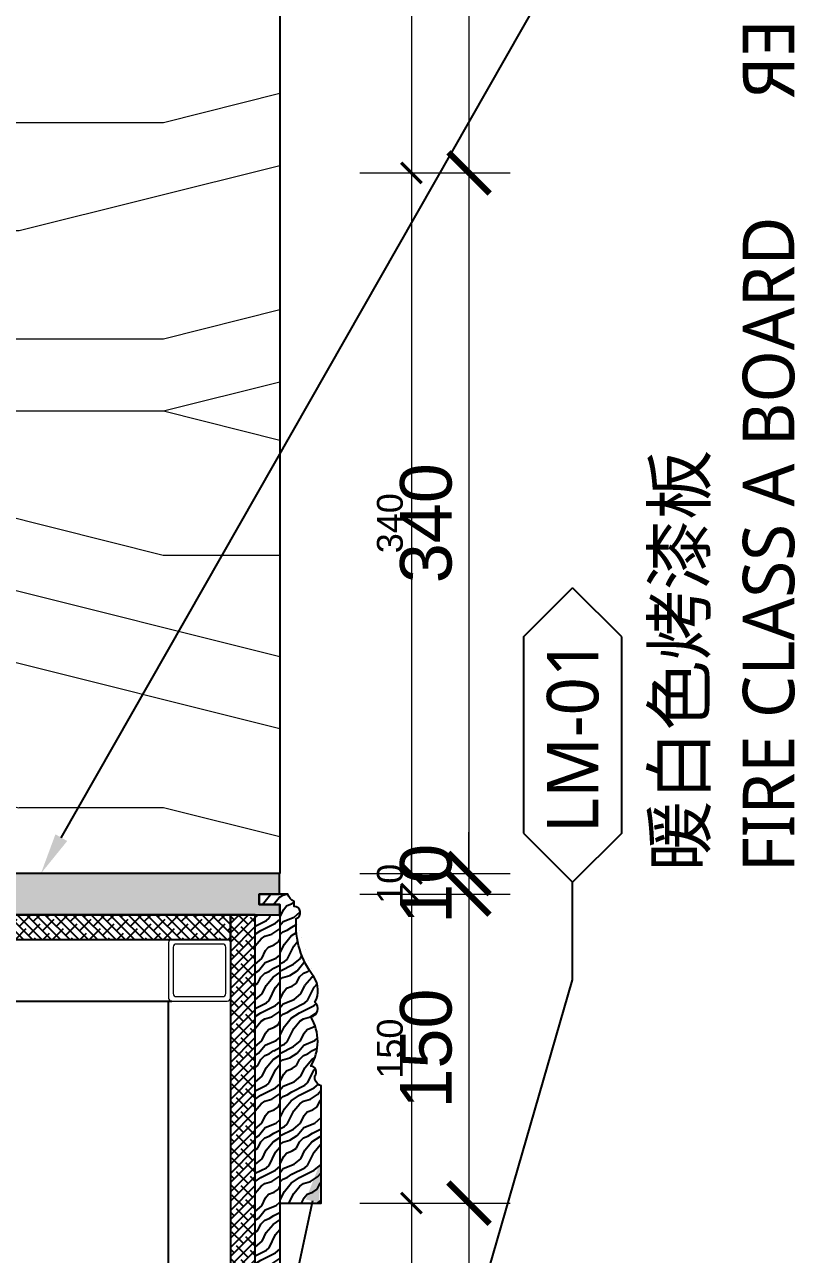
# Model space of a CAD drawing. Header units: millimetres. Extents: x 64682 to 95728, y -1640 to 17847.
# Drawn here: x 80645 to 81026, y 11792 to 12389 of the extents above; entities that cross this region are included whole.
import ezdxf
from ezdxf import colors
from ezdxf.entities.mleader import LeaderData, LeaderLine
from ezdxf.enums import TextEntityAlignment as Align
from ezdxf.math import Vec2, Vec3

# ---------------------------------------------------------------- set-up
doc = ezdxf.new("R2010")
doc.units = ezdxf.units.MM
doc.layers.get('Defpoints').update_dxf_attribs({"color": 250})
for name, color, linetype, lineweight in [('_ACM-A-ANNO-DIMS', 2, 'Continuous', 13), ('_ACM-A-ANNO-DIMS @ 10', 2, 'Continuous', 13), ('_ACM-A-ANNO-DIMS @ 5', 2, 'Continuous', 13), ('_ACM-A-DETL-PATT', 8, 'Continuous', 0), ('_ACM-A-DETL-THIN', 2, 'Continuous', 9), ('_ACM-A-ELVE-HACH', 251, 'Continuous', 9)]:
    doc.layers.add(name, color=color, linetype=linetype, lineweight=lineweight)
for name, color, linetype in [('I-DETL-LW01', 1, 'Continuous'), ('I-DETL-LW02', 2, 'Continuous'), ('I-DETL-LW251', 251, 'Continuous'), ('PE-尺寸标注', 44, 'Continuous'), ('WALL TYPE$0$G-ANNO-NOTE-CH', 7, 'Continuous')]:
    doc.layers.add(name, color=color, linetype=linetype)
doc.styles.add('Arial', font='ARIALUNI.ttf')
doc.styles.add('WALL TYPE$0$Aecom Chinese', font='Microsoft YaHei.ttf')
doc.dimstyles.new('Aec-Arch-M-注释性', dxfattribs={"dimscale": 2, "dimtxt": 2.5, "dimasz": 2, "dimexe": 2, "dimexo": 2, "dimgap": 0.8, "dimtad": 1, "dimdec": 0, "dimrnd": 5, "dimzin": 3, "dimdsep": 46, "dimtxsty": 'Arial', "dimblk": 'WALL TYPE$0$_ArchTick', "dimcen": 2.5, "dimdle": 2, "dimclrd": 256, "dimclrt": 256, "dimazin": 2, "dimtfac": 0.75, "dimtdec": 0, "dimtix": 1, "dimtmove": 2, "dimatfit": 2, "dimfxl": 5, "dimfxlon": 1, "dimtolj": 1, "dimtzin": 0, "dimlwd": -1, "dimarcsym": 0})

# ---------------------------------------------------------------- blocks, each defined once
blk = doc.blocks.new('A$C4abdce61')
at = {"layer": '_ACM-A-DETL-PATT'}
for points in [[(1.5, 0), (28.5, 0, 0.414214), (30, 1.5), (30, 28.5, 0.414214), (28.5, 30), (1.5, 30, 0.414214), (0, 28.5), (0, 1.5, 0.414214)], [(3.75, 2.25), (26.25, 2.25, 0.414214), (27.75, 3.75), (27.75, 26.25, 0.414214), (26.25, 27.75), (3.75, 27.75, 0.414214), (2.25, 26.25), (2.25, 3.75, 0.414214)]]:
    blk.add_lwpolyline(points, format="xyb", close=True, dxfattribs=at)
blk = doc.blocks.new('WALL TYPE$0$_ArchTick')
at = {"color": 0, "linetype": 'ByBlock', "const_width": 0.15}
blk.add_lwpolyline([(-0.5, -0.5), (0.5, 0.5)], dxfattribs=at)
blk = doc.blocks.new('*D138')
at = {"layer": '_ACM-A-ANNO-DIMS', "color": 0, "lineweight": -2, "transparency": 16777216}
for p, q in [((81990.81, 12113.01), (81990.81, 12078.01)), ((82000.82, 12113.01), (82000.82, 12078.01))]:
    blk.add_line(p, q, dxfattribs=at)
at = {"layer": '_ACM-A-ANNO-DIMS', "transparency": 16777216}
for p, q in [((81990.81, 12088.01), (81980.81, 12088.01)), ((82000.82, 12088.01), (81990.81, 12088.01)), ((82000.82, 12088.01), (82010.82, 12088.01))]:
    blk.add_line(p, q, dxfattribs=at)
at = {"layer": 'Defpoints', "color": 0, "transparency": 16777216}
for p in [(81990.81, 12151.86), (82000.82, 12151.86), (81990.81, 12088.01)]:
    blk.add_point(p, dxfattribs=at)
at = {"layer": '_ACM-A-ANNO-DIMS', "transparency": 16777216, "xscale": 10, "yscale": 10, "zscale": 10}
blk.add_blockref('WALL TYPE$0$_ArchTick', (81990.81, 12088.01), dxfattribs=at)
at = {"layer": '_ACM-A-ANNO-DIMS', "transparency": 16777216, "xscale": 10, "yscale": 10, "zscale": 10, "rotation": 180}
blk.add_blockref('WALL TYPE$0$_ArchTick', (82000.82, 12088.01), dxfattribs=at)
at = {"layer": '_ACM-A-ANNO-DIMS', "transparency": 16777216, "insert": (81995.82, 12098.4), "char_height": 12.5, "attachment_point": 5, "style": 'Arial'}
blk.add_mtext('\\A1;10', dxfattribs=at)
blk = doc.blocks.new('*D139')
at = {"layer": '_ACM-A-ANNO-DIMS', "color": 0, "lineweight": -2, "transparency": 16777216}
for p, q in [((81990.81, 12110.09), (81990.81, 12040.09)), ((82000.82, 12110.09), (82000.82, 12040.09))]:
    blk.add_line(p, q, dxfattribs=at)
at = {"layer": '_ACM-A-ANNO-DIMS', "transparency": 16777216}
for p, q in [((81990.81, 12060.09), (81970.81, 12060.09)), ((82000.82, 12060.09), (81990.81, 12060.09)), ((82000.82, 12060.09), (82020.82, 12060.09))]:
    blk.add_line(p, q, dxfattribs=at)
at = {"layer": 'Defpoints', "color": 0, "transparency": 16777216}
for p in [(81990.81, 12151.86), (82000.82, 12151.86), (81990.81, 12060.09)]:
    blk.add_point(p, dxfattribs=at)
at = {"layer": '_ACM-A-ANNO-DIMS', "transparency": 16777216, "xscale": 20, "yscale": 20, "zscale": 20}
blk.add_blockref('WALL TYPE$0$_ArchTick', (81990.81, 12060.09), dxfattribs=at)
at = {"layer": '_ACM-A-ANNO-DIMS', "transparency": 16777216, "xscale": 20, "yscale": 20, "zscale": 20, "rotation": 180}
blk.add_blockref('WALL TYPE$0$_ArchTick', (82000.82, 12060.09), dxfattribs=at)
at = {"layer": '_ACM-A-ANNO-DIMS', "transparency": 16777216, "insert": (81995.82, 12080.86), "char_height": 25, "attachment_point": 5, "style": 'Arial'}
blk.add_mtext('\\A1;10', dxfattribs=at)
blk = doc.blocks.new('*D140')
at = {"layer": '_ACM-A-ANNO-DIMS', "color": 0, "lineweight": -2, "transparency": 16777216}
for p, q in [((81840.82, 12113.01), (81840.82, 12078.01)), ((81990.81, 12113.01), (81990.81, 12078.01))]:
    blk.add_line(p, q, dxfattribs=at)
at = {"layer": '_ACM-A-ANNO-DIMS', "transparency": 16777216}
blk.add_line((82000.81, 12088.01), (81830.82, 12088.01), dxfattribs=at)
at = {"layer": 'Defpoints', "color": 0, "transparency": 16777216}
for p in [(81840.82, 12151.86), (81990.81, 12151.86), (81840.82, 12088.01)]:
    blk.add_point(p, dxfattribs=at)
at = {"layer": '_ACM-A-ANNO-DIMS', "transparency": 16777216, "xscale": 10, "yscale": 10, "zscale": 10, "rotation": 180}
blk.add_blockref('WALL TYPE$0$_ArchTick', (81840.82, 12088.01), dxfattribs=at)
at = {"layer": '_ACM-A-ANNO-DIMS', "transparency": 16777216, "xscale": 10, "yscale": 10, "zscale": 10}
blk.add_blockref('WALL TYPE$0$_ArchTick', (81990.81, 12088.01), dxfattribs=at)
at = {"layer": '_ACM-A-ANNO-DIMS', "transparency": 16777216, "insert": (81915.82, 12098.4), "char_height": 12.5, "attachment_point": 5, "style": 'Arial'}
blk.add_mtext('\\A1;150', dxfattribs=at)
blk = doc.blocks.new('*D141')
at = {"layer": '_ACM-A-ANNO-DIMS', "color": 0, "lineweight": -2, "transparency": 16777216}
for p, q in [((81840.82, 12110.09), (81840.82, 12040.09)), ((81990.81, 12110.09), (81990.81, 12040.09))]:
    blk.add_line(p, q, dxfattribs=at)
at = {"layer": '_ACM-A-ANNO-DIMS', "transparency": 16777216}
blk.add_line((82010.81, 12060.09), (81820.82, 12060.09), dxfattribs=at)
at = {"layer": 'Defpoints', "color": 0, "transparency": 16777216}
for p in [(81840.82, 12151.86), (81990.81, 12151.86), (81840.82, 12060.09)]:
    blk.add_point(p, dxfattribs=at)
at = {"layer": '_ACM-A-ANNO-DIMS', "transparency": 16777216, "xscale": 20, "yscale": 20, "zscale": 20, "rotation": 180}
blk.add_blockref('WALL TYPE$0$_ArchTick', (81840.82, 12060.09), dxfattribs=at)
at = {"layer": '_ACM-A-ANNO-DIMS', "transparency": 16777216, "xscale": 20, "yscale": 20, "zscale": 20}
blk.add_blockref('WALL TYPE$0$_ArchTick', (81990.81, 12060.09), dxfattribs=at)
at = {"layer": '_ACM-A-ANNO-DIMS', "transparency": 16777216, "insert": (81915.82, 12080.86), "char_height": 25, "attachment_point": 5, "style": 'Arial'}
blk.add_mtext('\\A1;150', dxfattribs=at)
blk = doc.blocks.new('*D142')
at = {"layer": '_ACM-A-ANNO-DIMS', "color": 0, "lineweight": -2, "transparency": 16777216}
for p, q in [((81670.82, 12113.01), (81670.82, 12078.01)), ((81840.82, 12113.01), (81840.82, 12078.01))]:
    blk.add_line(p, q, dxfattribs=at)
at = {"layer": '_ACM-A-ANNO-DIMS', "transparency": 16777216}
blk.add_line((81850.82, 12088.01), (81660.82, 12088.01), dxfattribs=at)
at = {"layer": 'Defpoints', "color": 0, "transparency": 16777216}
for p in [(81670.82, 12151.86), (81840.82, 12151.86), (81670.82, 12088.01)]:
    blk.add_point(p, dxfattribs=at)
at = {"layer": '_ACM-A-ANNO-DIMS', "transparency": 16777216, "xscale": 10, "yscale": 10, "zscale": 10, "rotation": 180}
blk.add_blockref('WALL TYPE$0$_ArchTick', (81670.82, 12088.01), dxfattribs=at)
at = {"layer": '_ACM-A-ANNO-DIMS', "transparency": 16777216, "xscale": 10, "yscale": 10, "zscale": 10}
blk.add_blockref('WALL TYPE$0$_ArchTick', (81840.82, 12088.01), dxfattribs=at)
at = {"layer": '_ACM-A-ANNO-DIMS', "transparency": 16777216, "insert": (81755.82, 12098.4), "char_height": 12.5, "attachment_point": 5, "style": 'Arial'}
blk.add_mtext('\\A1;170', dxfattribs=at)
blk = doc.blocks.new('*D143')
at = {"layer": '_ACM-A-ANNO-DIMS', "color": 0, "lineweight": -2, "transparency": 16777216}
for p, q in [((81670.82, 12110.09), (81670.82, 12040.09)), ((81840.82, 12110.09), (81840.82, 12040.09))]:
    blk.add_line(p, q, dxfattribs=at)
at = {"layer": '_ACM-A-ANNO-DIMS', "transparency": 16777216}
blk.add_line((81860.82, 12060.09), (81650.82, 12060.09), dxfattribs=at)
at = {"layer": 'Defpoints', "color": 0, "transparency": 16777216}
for p in [(81670.82, 12151.86), (81840.82, 12151.86), (81670.82, 12060.09)]:
    blk.add_point(p, dxfattribs=at)
at = {"layer": '_ACM-A-ANNO-DIMS', "transparency": 16777216, "xscale": 20, "yscale": 20, "zscale": 20, "rotation": 180}
blk.add_blockref('WALL TYPE$0$_ArchTick', (81670.82, 12060.09), dxfattribs=at)
at = {"layer": '_ACM-A-ANNO-DIMS', "transparency": 16777216, "xscale": 20, "yscale": 20, "zscale": 20}
blk.add_blockref('WALL TYPE$0$_ArchTick', (81840.82, 12060.09), dxfattribs=at)
at = {"layer": '_ACM-A-ANNO-DIMS', "transparency": 16777216, "insert": (81755.82, 12080.86), "char_height": 25, "attachment_point": 5, "style": 'Arial'}
blk.add_mtext('\\A1;170', dxfattribs=at)
blk = doc.blocks.new('WHA12202707')
at = {"transparency": 16777216}
for p, q in [((2.381, 2.381), (0, 0)), ((11.906, 2.381), (2.381, 2.381)), ((11.906, 2.381), (14.287, 0)), ((2.381, -2.381), (0, 0)), ((11.906, -2.381), (14.287, 0)), ((2.381, -2.381), (11.906, -2.381))]:
    blk.add_line(p, q, dxfattribs=at)
at = {"transparency": 16777216, "style": 'WALL TYPE$0$Aecom Chinese'}
blk.add_attdef('英文2', (0.492, -14.583), '', height=2.5, dxfattribs=at)
at = {"layer": 'WALL TYPE$0$G-ANNO-NOTE-CH', "transparency": 16777216, "style": 'WALL TYPE$0$Aecom Chinese'}
blk.add_attdef('编号', text='', height=2.5, dxfattribs=at).set_placement((7.101, 0), align=Align.MIDDLE)
for tag, p in [('中文', (0.538, -5.179)), ('英文', (0.492, -9.507))]:
    blk.add_attdef(tag, text='', height=2.5, dxfattribs=at).set_placement(p, align=Align.MIDDLE_LEFT)
blk = doc.blocks.new('*D156')
at = {"layer": '_ACM-A-ANNO-DIMS', "color": 0, "lineweight": -2, "transparency": 16777216}
for p, q in [((82000.82, 12113.01), (82000.82, 12078.01)), ((82340.82, 12113.01), (82340.82, 12078.01))]:
    blk.add_line(p, q, dxfattribs=at)
at = {"layer": '_ACM-A-ANNO-DIMS', "transparency": 16777216}
blk.add_line((82350.82, 12088.01), (81990.82, 12088.01), dxfattribs=at)
at = {"layer": 'Defpoints', "color": 0, "transparency": 16777216}
for p in [(82000.82, 12151.86), (82340.82, 12151.86), (82000.82, 12088.01)]:
    blk.add_point(p, dxfattribs=at)
at = {"layer": '_ACM-A-ANNO-DIMS', "transparency": 16777216, "xscale": 10, "yscale": 10, "zscale": 10, "rotation": 180}
blk.add_blockref('WALL TYPE$0$_ArchTick', (82000.82, 12088.01), dxfattribs=at)
at = {"layer": '_ACM-A-ANNO-DIMS', "transparency": 16777216, "xscale": 10, "yscale": 10, "zscale": 10}
blk.add_blockref('WALL TYPE$0$_ArchTick', (82340.82, 12088.01), dxfattribs=at)
at = {"layer": '_ACM-A-ANNO-DIMS', "transparency": 16777216, "insert": (82170.82, 12098.4), "char_height": 12.5, "attachment_point": 5, "style": 'Arial'}
blk.add_mtext('\\A1;340', dxfattribs=at)
blk = doc.blocks.new('*D157')
at = {"layer": '_ACM-A-ANNO-DIMS', "color": 0, "lineweight": -2, "transparency": 16777216}
for p, q in [((82000.82, 12110.09), (82000.82, 12040.09)), ((82340.82, 12110.09), (82340.82, 12040.09))]:
    blk.add_line(p, q, dxfattribs=at)
at = {"layer": '_ACM-A-ANNO-DIMS', "transparency": 16777216}
blk.add_line((82360.82, 12060.09), (81980.82, 12060.09), dxfattribs=at)
at = {"layer": 'Defpoints', "color": 0, "transparency": 16777216}
for p in [(82000.82, 12151.86), (82340.82, 12151.86), (82000.82, 12060.09)]:
    blk.add_point(p, dxfattribs=at)
at = {"layer": '_ACM-A-ANNO-DIMS', "transparency": 16777216, "xscale": 20, "yscale": 20, "zscale": 20, "rotation": 180}
blk.add_blockref('WALL TYPE$0$_ArchTick', (82000.82, 12060.09), dxfattribs=at)
at = {"layer": '_ACM-A-ANNO-DIMS', "transparency": 16777216, "xscale": 20, "yscale": 20, "zscale": 20}
blk.add_blockref('WALL TYPE$0$_ArchTick', (82340.82, 12060.09), dxfattribs=at)
at = {"layer": '_ACM-A-ANNO-DIMS', "transparency": 16777216, "insert": (82170.82, 12080.86), "char_height": 25, "attachment_point": 5, "style": 'Arial'}
blk.add_mtext('\\A1;340', dxfattribs=at)
blk = doc.blocks.new('*D158')
at = {"layer": '_ACM-A-ANNO-DIMS', "color": 0, "lineweight": -2, "transparency": 16777216}
for p, q in [((82340.82, 12113.01), (82340.82, 12078.01)), ((83140.82, 12113.01), (83140.82, 12078.01))]:
    blk.add_line(p, q, dxfattribs=at)
at = {"layer": '_ACM-A-ANNO-DIMS', "transparency": 16777216}
blk.add_line((83150.82, 12088.01), (82330.82, 12088.01), dxfattribs=at)
at = {"layer": 'Defpoints', "color": 0, "transparency": 16777216}
for p in [(82340.82, 12151.86), (83140.82, 12151.86), (82340.82, 12088.01)]:
    blk.add_point(p, dxfattribs=at)
at = {"layer": '_ACM-A-ANNO-DIMS', "transparency": 16777216, "xscale": 10, "yscale": 10, "zscale": 10, "rotation": 180}
blk.add_blockref('WALL TYPE$0$_ArchTick', (82340.82, 12088.01), dxfattribs=at)
at = {"layer": '_ACM-A-ANNO-DIMS', "transparency": 16777216, "xscale": 10, "yscale": 10, "zscale": 10}
blk.add_blockref('WALL TYPE$0$_ArchTick', (83140.82, 12088.01), dxfattribs=at)
at = {"layer": '_ACM-A-ANNO-DIMS', "transparency": 16777216, "insert": (82740.82, 12098.4), "char_height": 12.5, "attachment_point": 5, "style": 'Arial'}
blk.add_mtext('\\A1;800', dxfattribs=at)
blk = doc.blocks.new('*D159')
at = {"layer": '_ACM-A-ANNO-DIMS', "color": 0, "lineweight": -2, "transparency": 16777216}
for p, q in [((82340.82, 12110.09), (82340.82, 12040.09)), ((83140.82, 12110.09), (83140.82, 12040.09))]:
    blk.add_line(p, q, dxfattribs=at)
at = {"layer": '_ACM-A-ANNO-DIMS', "transparency": 16777216}
blk.add_line((83160.82, 12060.09), (82320.82, 12060.09), dxfattribs=at)
at = {"layer": 'Defpoints', "color": 0, "transparency": 16777216}
for p in [(82340.82, 12151.86), (83140.82, 12151.86), (82340.82, 12060.09)]:
    blk.add_point(p, dxfattribs=at)
at = {"layer": '_ACM-A-ANNO-DIMS', "transparency": 16777216, "xscale": 20, "yscale": 20, "zscale": 20, "rotation": 180}
blk.add_blockref('WALL TYPE$0$_ArchTick', (82340.82, 12060.09), dxfattribs=at)
at = {"layer": '_ACM-A-ANNO-DIMS', "transparency": 16777216, "xscale": 20, "yscale": 20, "zscale": 20}
blk.add_blockref('WALL TYPE$0$_ArchTick', (83140.82, 12060.09), dxfattribs=at)
at = {"layer": '_ACM-A-ANNO-DIMS', "transparency": 16777216, "insert": (82740.82, 12080.86), "char_height": 25, "attachment_point": 5, "style": 'Arial'}
blk.add_mtext('\\A1;800', dxfattribs=at)
blk = doc.blocks.new('*U370')
at = {"layer": '_ACM-A-ANNO-DIMS @ 10'}
dim = blk.add_linear_dim(base=(-2530, -1471.88), p1=(-2520, -1380.11), p2=(-2530, -1380.11), dimstyle='Aec-Arch-M-注释性', override={"dimscale": 10, "dimzin": 8, "dimtix": 1, "dimtofl": 1, "dimtmove": 2, "dimatfit": 2}, dxfattribs=at)
dim.commit()
dim.dimension.update_dxf_attribs({"geometry": '*D139', "text_midpoint": (-2525, -1451.11), "insert": (-84520.82, -13531.97)})
at = {"layer": '_ACM-A-ANNO-DIMS @ 5'}
dim = blk.add_linear_dim(base=(-2530, -1443.96), p1=(-2520, -1380.11), p2=(-2530, -1380.11), dimstyle='Aec-Arch-M-注释性', override={"dimscale": 5, "dimzin": 8, "dimtix": 1, "dimtofl": 1, "dimtmove": 2, "dimatfit": 2}, dxfattribs=at)
dim.commit()
dim.dimension.update_dxf_attribs({"geometry": '*D138', "text_midpoint": (-2525, -1433.58), "insert": (-84520.82, -13531.97)})
blk = doc.blocks.new('*U371')
at = {"layer": '_ACM-A-ANNO-DIMS @ 10'}
dim = blk.add_linear_dim(base=(-2680, -1471.88), p1=(-2530, -1380.11), p2=(-2680, -1380.11), dimstyle='Aec-Arch-M-注释性', override={"dimscale": 10, "dimzin": 8, "dimtix": 1, "dimtofl": 1, "dimtmove": 2, "dimatfit": 2}, dxfattribs=at)
dim.commit()
dim.dimension.update_dxf_attribs({"geometry": '*D141', "text_midpoint": (-2605, -1451.11), "insert": (-84520.82, -13531.97)})
at = {"layer": '_ACM-A-ANNO-DIMS @ 5'}
dim = blk.add_linear_dim(base=(-2680, -1443.96), p1=(-2530, -1380.11), p2=(-2680, -1380.11), dimstyle='Aec-Arch-M-注释性', override={"dimscale": 5, "dimzin": 8, "dimtix": 1, "dimtofl": 1, "dimtmove": 2, "dimatfit": 2}, dxfattribs=at)
dim.commit()
dim.dimension.update_dxf_attribs({"geometry": '*D140', "text_midpoint": (-2605, -1433.58), "insert": (-84520.82, -13531.97)})
blk = doc.blocks.new('*U372')
at = {"layer": '_ACM-A-ANNO-DIMS @ 10'}
dim = blk.add_linear_dim(base=(-2850, -1471.88), p1=(-2680, -1380.11), p2=(-2850, -1380.11), dimstyle='Aec-Arch-M-注释性', override={"dimscale": 10, "dimzin": 8, "dimtix": 1, "dimtofl": 1, "dimtmove": 2, "dimatfit": 2}, dxfattribs=at)
dim.commit()
dim.dimension.update_dxf_attribs({"geometry": '*D143', "text_midpoint": (-2765, -1451.11), "insert": (-84520.82, -13531.97)})
at = {"layer": '_ACM-A-ANNO-DIMS @ 5'}
dim = blk.add_linear_dim(base=(-2850, -1443.96), p1=(-2680, -1380.11), p2=(-2850, -1380.11), dimstyle='Aec-Arch-M-注释性', override={"dimscale": 5, "dimzin": 8, "dimtix": 1, "dimtofl": 1, "dimtmove": 2, "dimatfit": 2}, dxfattribs=at)
dim.commit()
dim.dimension.update_dxf_attribs({"geometry": '*D142', "text_midpoint": (-2765, -1433.58), "insert": (-84520.82, -13531.97)})
blk = doc.blocks.new('*U379')
at = {"layer": '_ACM-A-ANNO-DIMS @ 10'}
dim = blk.add_linear_dim(base=(-2520, -1471.88), p1=(-2180, -1380.11), p2=(-2520, -1380.11), dimstyle='Aec-Arch-M-注释性', override={"dimscale": 10, "dimzin": 8, "dimtix": 1, "dimtofl": 1, "dimtmove": 2, "dimatfit": 2}, dxfattribs=at)
dim.commit()
dim.dimension.update_dxf_attribs({"geometry": '*D157', "text_midpoint": (-2350, -1451.11), "insert": (-84520.82, -13531.97)})
at = {"layer": '_ACM-A-ANNO-DIMS @ 5'}
dim = blk.add_linear_dim(base=(-2520, -1443.96), p1=(-2180, -1380.11), p2=(-2520, -1380.11), dimstyle='Aec-Arch-M-注释性', override={"dimscale": 5, "dimzin": 8, "dimtix": 1, "dimtofl": 1, "dimtmove": 2, "dimatfit": 2}, dxfattribs=at)
dim.commit()
dim.dimension.update_dxf_attribs({"geometry": '*D156', "text_midpoint": (-2350, -1433.58), "insert": (-84520.82, -13531.97)})
blk = doc.blocks.new('*U380')
at = {"layer": '_ACM-A-ANNO-DIMS @ 10'}
dim = blk.add_linear_dim(base=(-2180, -1471.88), p1=(-1380, -1380.11), p2=(-2180, -1380.11), dimstyle='Aec-Arch-M-注释性', override={"dimscale": 10, "dimzin": 8, "dimtix": 1, "dimtofl": 1, "dimtmove": 2, "dimatfit": 2}, dxfattribs=at)
dim.commit()
dim.dimension.update_dxf_attribs({"geometry": '*D159', "text_midpoint": (-1780, -1451.11), "insert": (-84520.82, -13531.97)})
at = {"layer": '_ACM-A-ANNO-DIMS @ 5'}
dim = blk.add_linear_dim(base=(-2180, -1443.96), p1=(-1380, -1380.11), p2=(-2180, -1380.11), dimstyle='Aec-Arch-M-注释性', override={"dimscale": 5, "dimzin": 8, "dimtix": 1, "dimtofl": 1, "dimtmove": 2, "dimatfit": 2}, dxfattribs=at)
dim.commit()
dim.dimension.update_dxf_attribs({"geometry": '*D158', "text_midpoint": (-1780, -1433.58), "insert": (-84520.82, -13531.97)})
blk = doc.blocks.new('K_1222101499')
at = {"layer": '_ACM-A-ELVE-HACH'}
h = blk.add_hatch(dxfattribs=at)
h.set_pattern_fill('木纹', color=251, scale=34.3137, angle=90, pattern_type=2)
h.set_pattern_definition([(90, (-88231.5, -21141.7), (-699.9995, 4e-14), [140, -209.9998, 70, -279.9998]), (90, (-88249, -20651.7), (-699.9995, 4e-14), [140, -559.9996]), (90, (-88284, -20721.7), (-699.9995, 4e-14), [70, -629.9995]), (90, (-88301.5, -21106.7), (-699.9995, 4e-14), [35, -489.9996, 35, -140]), (90, (-88336.5, -20861.7), (-699.9995, 4e-14), [140, -209.9998, 35, -314.9998]), (90, (-88354, -21036.7), (-699.9995, 4e-14), [105, -594.9996]), (90, (-88371.5, -20861.7), (-699.9995, 4e-14), [210, -489.9996]), (90, (-88389, -21071.7), (-699.9995, 4e-14), [140, -559.9996]), (90, (-88406.5, -20791.7), (-699.9995, 4e-14), [350, -350]), (90, (-88441.5, -21001.7), (-699.9995, 4e-14), [70, -209.9998, 140, -279.9998]), (90, (-88459, -20511.7), (-699.9995, 4e-14), [140, -559.9996]), (90, (-88476.5, -20651.7), (-699.9995, 4e-14), [70, -629.9995]), (90, (-88494, -20791.7), (-699.9995, 4e-14), [70, -629.9995]), (90, (-88511.5, -21141.7), (-699.9995, 4e-14), [140, -559.9996]), (90, (-88529, -20791.7), (-699.9995, 4e-14), [140, -559.9996]), (90, (-88564, -20791.7), (-699.9995, 4e-14), [140, -140, 140, -279.9998]), (90, (-88599, -20931.7), (-699.9995, 4e-14), [70, -349.9997, 140, -140]), (90, (-88616.5, -20791.7), (-699.9995, 4e-14), [210, -489.9996]), (90, (-88651.5, -20791.7), (-699.9995, 4e-14), [140, -559.9996]), (90, (-88669, -21071.7), (-699.9995, 4e-14), [209.9998, -279.9998, 70, -140]), (90, (-88704, -21071.7), (-699.9995, 4e-14), [349.9997, -349.9997]), (90, (-88721.5, -20651.7), (-699.9995, 4e-14), [70, -629.9995]), (90, (-88739, -20861.7), (-699.9995, 4e-14), [140, -559.9996]), (90, (-88756.5, -21001.7), (-699.9995, 4e-14), [70, -279.9998, 70, -279.9998]), (90, (-88774, -21071.7), (-699.9995, 4e-14), [70, -209.9998, 140, -279.9998]), (90, (-88791.5, -20931.7), (-699.9995, 4e-14), [70, -349.9997, 70, -209.9998]), (90, (-88809, -20791.7), (-699.9995, 4e-14), [210, -489.9996]), (90, (-88844, -21071.7), (-699.9995, 4e-14), [140, -559.9996]), (90, (-88861.5, -20721.7), (-699.9995, 4e-14), [70, -629.9995]), (90, (-88879, -20581.7), (-699.9995, 4e-14), [70, -629.9995]), (104.03624, (-88283.98, -20651.69), (-2e-06, 699.99948), [72.1, -2814.0717]), (104.03624, (-88441.48, -20581.69), (-2e-06, 699.99948), [72.1, -2814.0717]), (104.03624, (-88861.48, -20651.69), (-2e-06, 699.99948), [72.1, -2814.0717]), (104.03624, (-88598.98, -20861.69), (-2e-06, 699.99948), [72.1, -2814.0717]), (104.03624, (-88703.98, -20721.69), (-2e-06, 699.99948), [72.1, -2814.0717]), (104.03624, (-88651.48, -20651.69), (-2e-06, 699.99948), [72.1, -2814.0717]), (104.03624, (-88773.98, -21001.69), (-2e-06, 699.99948), [72.1, -2814.0717]), (104.03624, (-88738.98, -20721.69), (-2e-06, 699.99948), [72.1, -2814.0717]), (104.03624, (-88476.48, -20581.69), (-2e-06, 699.99948), [144.2, -2741.972]), (104.03624, (-88528.98, -20651.69), (-2e-06, 699.99948), [144.2, -2741.972]), (104.03624, (-88563.98, -20651.69), (-2e-06, 699.99948), [144.2, -2741.972]), (255.96376, (-88336.49, -20861.69), (0.00013, -699.9996), [72.1, -144.2, 72.1, -2597.7718]), (255.96376, (-88441.48, -21001.69), (-3e-08, -699.99948), [72.1, -2814.0717]), (255.96376, (-88756.48, -21001.69), (-3e-08, -699.99948), [144.2, -2741.972]), (284.03624, (-88248.98, -20651.69), (2e-06, -699.99948), [72.1, -2814.0717]), (75.96376, (-88248.98, -20511.69), (3e-08, 699.99948), [72.1, -2814.0717]), (75.96376, (-88493.98, -20721.69), (3e-08, 699.99948), [72.1, -2814.0717]), (75.96376, (-88616.48, -20581.69), (3e-08, 699.99948), [72.1, -2814.0717]), (75.96376, (-88668.98, -20861.69), (3e-08, 699.99948), [72.1, -2814.0717]), (75.96376, (-88756.48, -20931.69), (3e-08, 699.99948), [72.1, -2814.0717]), (75.96376, (-88791.48, -20861.69), (3e-08, 699.99948), [72.1, -2814.0717]), (75.96376, (-88668.98, -20861.69), (3e-08, 699.99948), [72.1, -2814.0717]), (75.96376, (-88773.98, -20651.69), (3e-08, 699.99948), [288.4, -2597.772]), (75.96376, (-88301.48, -21071.69), (3e-08, 699.99948), [288.4, -2597.772]), (75.96376, (-88353.98, -21001.69), (3e-08, 699.99948), [288.4, -2597.772]), (75.96376, (-88388.99, -20931.69), (-0.00013, 699.9996), [72.1, -144.2, 144.2, -2525.672]), (75.96376, (-88441.48, -20931.69), (-0.00013, 699.9996), [144.2, -144.2, 144.2, -2453.572]), (75.96376, (-88511.48, -21001.69), (3e-08, 699.99948), [288.4, -2597.772]), (75.96376, (-88563.98, -21071.69), (3e-08, 699.99948), [288.4, -2597.772]), (75.96376, (-88598.98, -21071.69), (3e-08, 699.99948), [288.4, -2597.772]), (75.96376, (-88808.98, -20581.69), (3e-08, 699.99948), [72.1, -2814.0717]), (75.96377, (-88878.98, -20511.69), (-0.00013, 699.99948), [144.2, -2741.972]), (75.96377, (-88843.98, -20931.69), (-0.00013, 699.99948), [144.2, -2741.972]), (75.96376, (-88231.49, -21001.69), (-1e-05, 699.99948), [288.4, -2597.772]), (75.96376, (-88721.48, -20581.69), (-1e-05, 699.99948), [216.3, -2669.872]), (75.96376, (-88668.98, -20511.69), (-1e-05, 699.99948), [432.5997, -2453.572])])
h.paths.add_polyline_path([(2330, -1145, -1), (2325, -1145, -1)], flags=16)
h.paths.add_polyline_path([(2670, -1232.5), (-2520, -1232.5), (-2520, -1380.11), (2670, -1380.11), (2670, -1380.11)])
h.paths.add_polyline_path([(-2520, -1217.5), (2670, -1217.5), (2670, -1152.5), (-2520, -1152.5)])
h.paths.add_polyline_path([(-2520, -952.5), (-2180, -952.5), (-2180, -930), (-2520, -930)])
h.paths.add_polyline_path([(-2180, -967.5), (-2520, -967.5), (-2520, -1032.5), (-2180, -1032.5)])
h.paths.add_polyline_path([(1530, -967.5), (-1380, -967.5), (-1380, -1032.5), (1530, -1032.5)])
h.paths.add_polyline_path([(-1380, -952.5), (1530, -952.5), (1530, -930), (-1380, -930)])
h.paths.add_polyline_path([(2670, -1047.5), (2330, -1047.5), (2330, -1070), (2330, -1070), (1530, -1070), (1530, -1047.5), (-1380, -1047.5), (-1380, -1070), (-2180, -1070), (-2180, -1047.5), (-2520, -1047.5), (-2520, -1137.5), (2670, -1137.5)])
h.paths.add_polyline_path([(2330, -952.5), (2670, -952.5), (2670, -930), (2330, -930)])
h.paths.add_polyline_path([(2670, -967.5), (2330, -967.5), (2330, -1032.5), (2670, -1032.5)])
at = {"layer": 'I-DETL-LW251'}
h = blk.add_hatch(dxfattribs=at)
h.set_pattern_fill('ANSI38', color=251, angle=-180)
h.set_pattern_definition([(225, (33721.8452, 10141.3865), (2.24506403, -2.24506403), []), (315, (33721.8452, 10141.3865), (6.7351921, -2.24506403), [7.9375, -4.7625])])
h.paths.add_polyline_path([(-2540, -900), (-2552, -900), (-2552, -1356.11), (-2540, -1356.11)])
h = blk.add_hatch(dxfattribs=at)
h.set_pattern_fill('ANSI38', color=251, angle=-90)
h.set_pattern_definition([(315, (-13787.3857, 34905.732), (2.24506403, 2.24506403), []), (45, (-13787.3857, 34905.732), (2.24506403, 6.7351921), [7.9375, -4.7625])])
h.paths.add_polyline_path([(-2900, -1356.11), (-2900, -1368.11), (-2540, -1368.11), (-2540, -1356.11)])
at = {"layer": 'PE-尺寸标注'}
h = blk.add_hatch(dxfattribs=at)
h.set_pattern_fill('木纹面1', color=251, scale=5, angle=-90, style=0, pattern_type=2)
h.set_pattern_definition([(333.43495, (-72321.426, -13549.907), (-1e-09, -20), [4.6213684, -17.7393114]), (310.601295, (-72304.132, -13536.75), (2e-08, -20), [4.158067, -88.037378]), (310.601295, (-72284.132, -13546.75), (2e-08, -20), [4.158067, -88.037378]), (310.601295, (-72264.132, -13556.75), (-1e-08, -20), [4.158067, -88.037378]), (333.43495, (-72324.221, -13539.76), (-1e-09, -20), [4.237008, -18.123672]), (320.19443, (-72320.431, -13541.655), (8e-10, -20), [2.24049, -75.862006]), (320.19443, (-72300.431, -13551.655), (8e-10, -20), [2.24049, -75.862006]), (320.19443, (-72280.431, -13561.655), (8e-10, -20), [2.24049, -75.862006]), (291.80141, (-72318.71, -13543.089), (-3e-08, -20), [2.868712, -50.982936]), (303.690068, (-72317.645, -13545.753), (-1e-08, -20), [2.521813, -33.5337]), (333.43495, (-72316.246, -13547.851), (-8e-09, -20), [3.3552885, -19.005391]), (315, (-72313.245, -13549.351), (-8e-15, -20), [2.717818, -53.850724]), (315, (-72293.245, -13559.351), (-8e-15, -20), [2.717818, -53.850724]), (291.80141, (-72311.323, -13551.273), (-3e-08, -20), [2.19237, -51.659278]), (333.43495, (-72324.683, -13533.279), (-8e-09, -20), [7.1896, -15.17108]), (320.19443, (-72318.253, -13536.494), (8e-10, -20), [4.573562, -73.528935]), (320.19443, (-72298.253, -13546.494), (8e-10, -20), [4.573562, -73.528935]), (320.19443, (-72278.253, -13556.494), (8e-10, -20), [4.573562, -73.528935]), (303.690068, (-72314.739, -13539.422), (-1e-08, -20), [2.2405595, -33.8149534]), (285.945396, (-72313.496, -13541.2864), (-1.45e-06, -20), [3.5624845, -69.2386145]), (303.690068, (-72312.518, -13544.712), (-1e-08, -20), [4.0929665, -31.962546]), (320.19443, (-72310.247, -13548.117), (8e-10, -20), [5.197338, -72.905159]), (320.19443, (-72290.247, -13558.117), (8e-10, -20), [5.197338, -72.905159]), (320.19443, (-72270.247, -13568.117), (-3e-09, -20), [5.197338, -72.905159]), (291.80141, (-72306.2545, -13551.4446), (-3e-08, -20), [5.7145015, -48.137147]), (320.19443, (-72317.293, -13531.974), (8e-10, -20), [5.214067, -72.88843]), (320.19443, (-72297.293, -13541.974), (8e-10, -20), [5.214067, -72.88843]), (320.19443, (-72277.293, -13551.974), (8e-10, -20), [5.214067, -72.88843]), (303.690068, (-72313.287, -13535.312), (-1e-08, -20), [4.838075, -31.217438]), (296.565051, (-72310.603, -13539.338), (1e-09, -20), [7.98596, -81.456759]), (296.565051, (-72290.603, -13549.338), (1e-09, -20), [7.98596, -81.456759]), (310.601295, (-72307.032, -13546.48), (2e-08, -20), [4.319301, -87.876143]), (310.601295, (-72287.032, -13556.48), (2e-08, -20), [4.319301, -87.876143]), (310.601295, (-72267.032, -13566.48), (2e-08, -20), [4.319301, -87.876143]), (303.690068, (-72310.509, -13533.309), (-1e-08, -20), [2.7357916, -33.319722]), (296.565051, (-72308.991, -13535.585), (8e-09, -20), [7.158076, -82.284643]), (296.565051, (-72288.991, -13545.585), (-8e-08, -20), [7.158076, -82.284643]), (310.601295, (-72305.79, -13541.988), (2e-08, -20), [1.700823, -90.494622]), (310.601295, (-72285.79, -13551.988), (2e-08, -20), [1.700823, -90.494622]), (310.601295, (-72265.79, -13561.988), (2e-08, -20), [1.700823, -90.494622])])
edge = h.paths.add_edge_path()
edge.add_line((-2520, -930), (-2540, -930))
edge.add_line((-2540, -930), (-2540, -1380.11))
edge.add_line((-2540, -1380.11), (-2535, -1380.11))
edge.add_line((-2535, -1380.11), (-2535, -1370.11))
edge.add_line((-2535, -1370.11), (-2530, -1370.11))
edge.add_line((-2530, -1370.11), (-2530, -1380))
edge.add_line((-2530, -1380), (-2520, -1380))
edge.add_line((-2520, -1380), (-2520, -930))
h = blk.add_hatch(dxfattribs=at)
h.set_pattern_fill('木纹面1', color=251, scale=5, angle=-90, style=0, pattern_type=2)
h.set_pattern_definition([(333.43495, (-72321.426, -13800.021), (-1e-09, -20), [4.6213684, -17.7393114]), (310.601295, (-72304.132, -13786.864), (2e-08, -20), [4.158067, -88.037378]), (310.601295, (-72284.132, -13796.864), (2e-08, -20), [4.158067, -88.037378]), (310.601295, (-72264.132, -13806.864), (-1e-08, -20), [4.158067, -88.037378]), (333.43495, (-72324.221, -13789.874), (-1e-09, -20), [4.237008, -18.123672]), (320.19443, (-72320.431, -13791.769), (8e-10, -20), [2.24049, -75.862006]), (320.19443, (-72300.431, -13801.769), (8e-10, -20), [2.24049, -75.862006]), (320.19443, (-72280.431, -13811.769), (8e-10, -20), [2.24049, -75.862006]), (291.80141, (-72318.71, -13793.203), (-3e-08, -20), [2.868712, -50.982936]), (303.690068, (-72317.645, -13795.867), (-1e-08, -20), [2.521813, -33.5337]), (333.43495, (-72316.246, -13797.965), (-8e-09, -20), [3.3552885, -19.005391]), (315, (-72313.245, -13799.465), (-8e-15, -20), [2.717818, -53.850724]), (315, (-72293.245, -13809.465), (-8e-15, -20), [2.717818, -53.850724]), (291.80141, (-72311.323, -13801.387), (-3e-08, -20), [2.19237, -51.659278]), (333.43495, (-72324.683, -13783.393), (-8e-09, -20), [7.1896, -15.17108]), (320.19443, (-72318.253, -13786.608), (8e-10, -20), [4.573562, -73.528935]), (320.19443, (-72298.253, -13796.608), (8e-10, -20), [4.573562, -73.528935]), (320.19443, (-72278.253, -13806.608), (8e-10, -20), [4.573562, -73.528935]), (303.690068, (-72314.739, -13789.536), (-1e-08, -20), [2.2405595, -33.8149534]), (285.945396, (-72313.496, -13791.4003), (-1.45e-06, -20), [3.5624845, -69.2386145]), (303.690068, (-72312.518, -13794.826), (-1e-08, -20), [4.0929665, -31.962546]), (320.19443, (-72310.247, -13798.231), (8e-10, -20), [5.197338, -72.905159]), (320.19443, (-72290.247, -13808.231), (8e-10, -20), [5.197338, -72.905159]), (320.19443, (-72270.247, -13818.231), (-3e-09, -20), [5.197338, -72.905159]), (291.80141, (-72306.2545, -13801.5585), (-3e-08, -20), [5.7145015, -48.137147]), (320.19443, (-72317.293, -13782.088), (8e-10, -20), [5.214067, -72.88843]), (320.19443, (-72297.293, -13792.088), (8e-10, -20), [5.214067, -72.88843]), (320.19443, (-72277.293, -13802.088), (8e-10, -20), [5.214067, -72.88843]), (303.690068, (-72313.287, -13785.426), (-1e-08, -20), [4.838075, -31.217438]), (296.565051, (-72310.603, -13789.452), (1e-09, -20), [7.98596, -81.456759]), (296.565051, (-72290.603, -13799.452), (1e-09, -20), [7.98596, -81.456759]), (310.601295, (-72307.032, -13796.594), (2e-08, -20), [4.319301, -87.876143]), (310.601295, (-72287.032, -13806.594), (2e-08, -20), [4.319301, -87.876143]), (310.601295, (-72267.032, -13816.594), (2e-08, -20), [4.319301, -87.876143]), (303.690068, (-72310.509, -13783.423), (-1e-08, -20), [2.7357916, -33.319722]), (296.565051, (-72308.991, -13785.699), (8e-09, -20), [7.158076, -82.284643]), (296.565051, (-72288.991, -13795.699), (-8e-08, -20), [7.158076, -82.284643]), (310.601295, (-72305.79, -13792.101), (2e-08, -20), [1.700823, -90.494622]), (310.601295, (-72285.79, -13802.101), (2e-08, -20), [1.700823, -90.494622]), (310.601295, (-72265.79, -13812.101), (2e-08, -20), [1.700823, -90.494622])])
h.paths.add_polyline_path([(-2540, -1380.11), (-2849.94, -1380.11), (-2849.94, -1368.11), (-2540, -1368.11)])
h = blk.add_hatch(dxfattribs=at)
h.set_pattern_fill('木纹面1', color=251, scale=5, angle=-90, style=0, pattern_type=2)
h.set_pattern_definition([(333.43495, (-41981.415, -13788.775), (-1e-09, -20), [4.621368, -17.739311]), (310.601295, (-41964.121, -13775.618), (2e-08, -20), [4.158067, -88.037378]), (310.601295, (-41944.121, -13785.618), (2e-08, -20), [4.158067, -88.037378]), (310.601295, (-41924.121, -13795.618), (-1e-08, -20), [4.158067, -88.037378]), (333.43495, (-41984.21, -13778.628), (-1e-09, -20), [4.237008, -18.123672]), (320.19443, (-41980.42, -13780.523), (8e-10, -20), [2.24049, -75.862006]), (320.19443, (-41960.42, -13790.523), (8e-10, -20), [2.24049, -75.862006]), (320.19443, (-41940.42, -13800.523), (8e-10, -20), [2.24049, -75.862006]), (291.80141, (-41978.699, -13781.957), (-3e-08, -20), [2.868712, -50.982936]), (303.690068, (-41977.633, -13784.62), (-1e-08, -20), [2.521813, -33.5337]), (333.43495, (-41976.235, -13786.719), (-8e-09, -20), [3.3552885, -19.005391]), (315, (-41973.233, -13788.219), (-8e-15, -20), [2.717818, -53.850724]), (315, (-41953.233, -13798.219), (-8e-15, -20), [2.717818, -53.850724]), (291.80141, (-41971.312, -13790.141), (-3e-08, -20), [2.19237, -51.659278]), (333.43495, (-41984.672, -13772.147), (-8e-09, -20), [7.1896, -15.17108]), (320.19443, (-41978.241, -13775.362), (8e-10, -20), [4.573562, -73.528935]), (320.19443, (-41958.241, -13785.362), (8e-10, -20), [4.573562, -73.528935]), (320.19443, (-41938.241, -13795.362), (8e-10, -20), [4.573562, -73.528935]), (303.690068, (-41974.728, -13778.29), (-1e-08, -20), [2.2405595, -33.814953]), (285.945396, (-41973.485, -13780.154), (-1.45e-06, -20), [3.5624845, -69.238614]), (303.690068, (-41972.506, -13783.58), (-1e-08, -20), [4.0929665, -31.962546]), (320.19443, (-41970.236, -13786.985), (8e-10, -20), [5.197338, -72.90516]), (320.19443, (-41950.236, -13796.985), (8e-10, -20), [5.197338, -72.90516]), (320.19443, (-41930.236, -13806.985), (-3e-09, -20), [5.197338, -72.90516]), (291.80141, (-41966.243, -13790.312), (-3e-08, -20), [5.7145015, -48.137147]), (320.19443, (-41977.281, -13770.842), (8e-10, -20), [5.214067, -72.88843]), (320.19443, (-41957.281, -13780.842), (8e-10, -20), [5.214067, -72.88843]), (320.19443, (-41937.281, -13790.842), (8e-10, -20), [5.214067, -72.88843]), (303.690068, (-41973.276, -13774.18), (-1e-08, -20), [4.838075, -31.217438]), (296.56505, (-41970.592, -13778.205), (1e-09, -20), [7.98596, -81.456759]), (296.56505, (-41950.592, -13788.205), (1e-09, -20), [7.98596, -81.456759]), (310.601295, (-41967.02, -13785.348), (2e-08, -20), [4.3193, -87.876143]), (310.601295, (-41947.02, -13795.348), (2e-08, -20), [4.3193, -87.876143]), (310.601295, (-41927.02, -13805.348), (2e-08, -20), [4.3193, -87.876143]), (303.690068, (-41970.497, -13772.177), (-1e-08, -20), [2.735792, -33.319722]), (296.56505, (-41968.98, -13774.453), (8e-09, -20), [7.158076, -82.284643]), (296.56505, (-41948.98, -13784.453), (-8e-08, -20), [7.158076, -82.284643]), (310.601295, (-41965.779, -13780.855), (2e-08, -20), [1.700823, -90.494622]), (310.601295, (-41945.779, -13790.855), (2e-08, -20), [1.700823, -90.494622]), (310.601295, (-41925.779, -13800.855), (2e-08, -20), [1.700823, -90.494622])])
edge = h.paths.add_edge_path()
edge.add_line((-2535, -1380.11), (-2680, -1380.11))
edge.add_line((-2680, -1380.11), (-2680, -1400.11))
edge.add_line((-2680, -1400.11), (-2622.99, -1400.11))
edge.add_arc((-2618.9, -1401.31), 4.26, 80.88608, 163.76262, ccw=False)
edge.add_arc((-2616.33, -1394.92), 2.88, 228.98642, 356.75998)
edge.add_arc((-2601.53, -1375.85), 22.63, 238.20283, 301.79468)
edge.add_arc((-2585.57, -1394.42), 4.1, 189.38452, 319.2343)
edge.add_arc((-2576.68, -1386.84), 11.77, 240.59744, 303.67141)
edge.add_arc((-2544.9, -1428.94), 41.01, 85.84042, 128.01523, ccw=False)
edge.add_arc((-2539.04, -1386.96), 3.08, 200.57501, 358.58134)
edge.add_line((-2535.96, -1387.04), (-2533.58, -1387.04))
edge.add_arc((-2529.11, -1388.71), 4.77, 100.76456, 159.54358, ccw=False)
edge.add_line((-2530, -1384.02), (-2530, -1370.11))
edge.add_line((-2530, -1370.11), (-2535, -1370.11))
edge.add_line((-2535, -1370.11), (-2535, -1380.11))
at = {"layer": 'I-DETL-LW01'}
for p, q in [((-2582, -908.5), (-2582, -1327.61)), ((-2870, -1326.11), (-2582, -1326.11))]:
    blk.add_line(p, q, dxfattribs=at)
for points in [[(-2540, -900), (-2552, -900), (-2552, -1356.11), (-2540, -1356.11)], [(-2900, -1356.11), (-2900, -1368.11), (-2540, -1368.11), (-2540, -1356.11)]]:
    blk.add_lwpolyline(points, close=True, dxfattribs=at)
at = {"layer": 'I-DETL-LW01', "color": 8}
blk.add_lwpolyline([(2670, -1380.11), (-2520, -1380.11)], dxfattribs=at)
at = {"layer": 'I-DETL-LW02'}
blk.add_lwpolyline([(-2520, -930), (-2540, -930), (-2540, -1380.11), (-2535, -1380.11), (-2535, -1370.11), (-2530, -1370.11), (-2530, -1380), (-2520, -1380), (-2520, -930)], dxfattribs=at)
blk.add_lwpolyline([(-2540, -1380.11), (-2849.94, -1380.11), (-2849.94, -1368.11), (-2540, -1368.11)], close=True, dxfattribs=at)
blk.add_lwpolyline([(-2535, -1380.11), (-2680, -1380.11), (-2680, -1400.11), (-2622.99, -1400.11, -0.37825), (-2618.23, -1397.1, 0.623496), (-2613.46, -1395.09, 0.284819), (-2589.61, -1395.09, 0.636149), (-2582.46, -1397.1, 0.282378), (-2570.15, -1396.64, -0.186128), (-2541.92, -1388.05, 0.824383), (-2535.96, -1387.04), (-2533.58, -1387.04, -0.262247), (-2530, -1384.02), (-2530, -1370.11), (-2535, -1370.11), (-2535, -1380.11)], format="xyb", dxfattribs=at)
at = {"layer": '_ACM-A-ANNO-DIMS'}
for name in ['*U372', '*U371', '*U370', '*U379', '*U380']:
    blk.add_blockref(name, (0, 0), dxfattribs=at)
at = {"layer": '_ACM-A-DETL-THIN', "ltscale": 2}
blk.add_blockref('A$C4abdce61', (-2582, -1356.11), dxfattribs=at)
at = {"layer": '_ACM-A-ANNO-DIMS @ 10'}
ml = blk.add_multileader_block('Standard', dxfattribs=at)
ml.set_content('WHA12202707', color=256, scale=-10)
ml.set_attribute('编号', 'WD-01', width=0)
ml.set_attribute('中文', '胡桃木饰面', width=0)
ml.set_attribute('英文', 'WALNUT VENEER', width=0)
ml.set_attribute('英文2', '', width=0)
ml.set_leader_properties(color=2)
ml.build(insert=Vec2(0, 0))
ml.multileader.update_dxf_attribs({"text_right_attachment_type": 6, "dogleg_length": 0.36, "arrow_head_size": 20, "scale": 10})
ctx = ml.context
ctx.base_point, ctx.scale, ctx.char_height, ctx.arrow_head_size, ctx.landing_gap_size, ctx.plane_origin = Vec3(-2019.62, -1522.18), 10, 750, 20, 0.9, Vec3(-4779.62, -5532.22)
ctx.right_attachment, ctx.text_align_type = 6, 2
notes = []
notes.append((ctx, [(0, (1, 1, 0), (-2067.03, -1522.18), (1, 0), 47.4, [(0, [(-2520, -1264.15)], 0, [])])]))
ctx.block.insert, ctx.block.scale = Vec3(-1876.75, -1522.18), Vec3(-10, 10, 10)
ml = blk.add_multileader_block('Standard', dxfattribs=at)
ml.set_content('WHA12202707', color=256, scale=10)
ml.set_attribute('编号', 'LM-01', width=0)
ml.set_attribute('中文', '暖白色烤漆板', width=0)
ml.set_attribute('英文', 'FIRE CLASS A BOARD', width=0)
ml.set_attribute('英文2', '', width=0)
ml.set_leader_properties(color=2)
ml.build(insert=Vec2(0, 0))
ml.multileader.update_dxf_attribs({"text_right_attachment_type": 6, "dogleg_length": 0.36, "arrow_head_size": 20, "scale": 10})
ctx = ml.context
ctx.base_point, ctx.scale, ctx.char_height, ctx.arrow_head_size, ctx.landing_gap_size, ctx.plane_origin = Vec3(-2524.26, -1522.18), 10, 750, 20, 0.9, Vec3(-27.21, -5881.29)
ctx.right_attachment = 6
notes.append((ctx, [(0, (1, 1, 0), (-2571.67, -1522.18), (1, 0), 47.4, [(1, [(-2659.37, -1400.11), (-2752.37, -1380.11), (-2849.94, -1441.53)], 0, [])])]))
ctx.block.insert = Vec3(-2524.26, -1522.18)
for ctx, leaders in notes:
    for number, flags, end, landing, length, lines in leaders:
        leader = LeaderData()
        leader.index, (leader.has_last_leader_line, leader.has_dogleg_vector, leader.attachment_direction) = number, flags
        leader.last_leader_point, leader.dogleg_vector, leader.dogleg_length = Vec3(end), Vec3(landing), length
        for number, points, colour, breaks in lines:
            line = LeaderLine()
            line.index, line.vertices, line.color, line.breaks = number, Vec3.list(points), colors.encode_raw_color(colour), breaks
            leader.lines.append(line)
        ctx.leaders.append(leader)

msp = doc.modelspace()

# ---------------------------------------------------------------- block references
at = {"rotation": 90}
msp.add_blockref('K_1222101499', (79388.57, 14497.02), dxfattribs=at)

doc.saveas('drawing.dxf')
